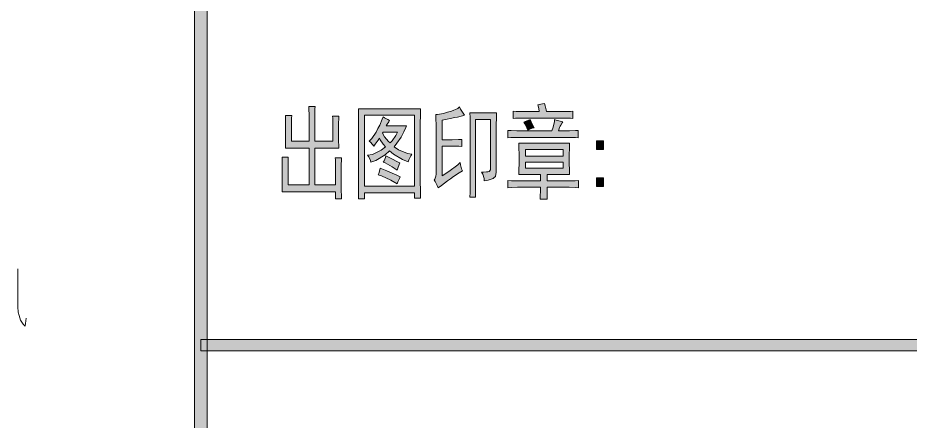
# Model space of a CAD drawing. Header units: millimetres. Extents: x 0 to 414, y 0 to 292.
# Drawn here: x 348.2 to 381.14, y 134.01 to 148.9 of the extents above; entities that cross this region are included whole.
import ezdxf

# ---------------------------------------------------------------- set-up
doc = ezdxf.new("R2010")
doc.units = ezdxf.units.MM

msp = doc.modelspace()

# ---------------------------------------------------------------- hatches: boundary and pattern name
h = msp.add_hatch(color=0)
h.dxf.hatch_style = 2
h.paths.add_polyline_path([(355.194306, 9.846028), (354.721583, 9.846028), (354.721583, 282.620861), (355.194306, 282.620861)])
h = msp.add_hatch(color=0)
h.dxf.hatch_style = 2
h.paths.add_polyline_path([(358.309333, 145.288), (358.302278, 145.19275), (358.29875, 145.012833), (358.29875, 144.931694), (358.29875, 144.342556), (358.951389, 144.342556), (358.951389, 145.213917), (358.951389, 145.316222), (358.947861, 145.524361), (358.940806, 145.626667), (359.173639, 145.626667), (359.170111, 145.538472), (359.163056, 145.330333), (359.163056, 145.213917), (359.163056, 144.342556), (359.829806, 144.342556), (359.829806, 144.889361), (359.829806, 145.005778), (359.82275, 145.199806), (359.815694, 145.273889), (360.048528, 145.273889), (360.045, 145.199806), (360.037944, 144.998722), (360.037944, 144.871722), (360.037944, 144.473083), (360.037944, 144.356667), (360.045, 144.162639), (360.048528, 144.088556), (359.163056, 144.088556), (359.163056, 142.730361), (359.928583, 142.730361), (359.928583, 143.35125), (359.928583, 143.460611), (359.921528, 143.654639), (359.918, 143.735778), (360.150833, 143.735778), (360.143778, 143.654639), (360.14025, 143.467667), (360.14025, 143.365361), (360.14025, 142.698611), (360.14025, 142.550444), (360.143778, 142.307028), (360.150833, 142.211778), (359.928583, 142.211778), (359.928583, 142.476361), (357.953028, 142.476361), (357.960083, 142.568083), (357.963611, 142.77975), (357.963611, 142.90675), (357.963611, 143.35125), (357.963611, 143.474722), (357.960083, 143.675806), (357.953028, 143.749889), (358.185861, 143.749889), (358.182333, 143.675806), (358.175278, 143.474722), (358.175278, 143.35125), (358.175278, 142.730361), (358.951389, 142.730361), (358.951389, 144.088556), (358.0765, 144.088556), (358.080028, 144.162639), (358.087083, 144.349611), (358.087083, 144.458972), (358.087083, 144.917583), (358.087083, 145.012833), (358.080028, 145.199806), (358.0765, 145.288)])
h = msp.add_hatch(color=0)
h.dxf.hatch_style = 2
h.paths.add_polyline_path([(364.609944, 143.245417), (364.497056, 143.178389), (364.278333, 143.037278), (364.168972, 142.959667), (364.063139, 142.882056), (363.837361, 142.712722), (363.720944, 142.624528), (363.682139, 142.705667), (363.604528, 142.853833), (363.565722, 142.920861), (363.593944, 142.942028), (363.63275, 143.047861), (363.643333, 143.129), (363.643333, 144.681222), (363.643333, 144.896417), (363.636278, 145.220972), (363.63275, 145.330333), (363.692722, 145.330333), (363.907917, 145.372667), (364.059611, 145.411472), (364.211306, 145.453806), (364.437083, 145.552583), (364.507639, 145.612556), (364.546444, 145.531417), (364.634639, 145.376194), (364.687556, 145.302111), (364.613472, 145.280944), (364.433556, 145.235083), (364.324194, 145.213917), (364.218361, 145.19275), (363.985528, 145.146889), (363.865583, 145.125722), (363.865583, 144.399), (364.130167, 144.399), (364.236, 144.399), (364.468833, 144.406056), (364.595833, 144.413111), (364.595833, 144.148528), (364.479417, 144.155583), (364.246583, 144.162639), (364.130167, 144.162639), (363.865583, 144.162639), (363.865583, 143.069028), (364.109, 143.231306), (364.440611, 143.474722), (364.528806, 143.555861), (364.542917, 143.474722), (364.581722, 143.3195)])
h = msp.add_hatch(color=0)
h.dxf.hatch_style = 2
h.paths.add_polyline_path([(367.636778, 145.7325), (367.665, 145.647833), (367.703806, 145.503194), (367.714389, 145.436167), (368.367028, 145.436167), (368.444639, 145.436167), (368.606917, 145.443222), (368.688056, 145.450278), (368.688056, 145.182167), (368.606917, 145.19275), (368.451694, 145.199806), (368.377611, 145.199806), (366.860667, 145.199806), (366.758361, 145.199806), (366.571389, 145.19275), (366.483194, 145.182167), (366.483194, 145.450278), (366.592556, 145.443222), (366.776, 145.436167), (366.850083, 145.436167), (367.446278, 145.436167), (367.446278, 145.471444), (367.418056, 145.598444), (367.393361, 145.686639), (367.44275, 145.70075), (367.562694, 145.721917)])
h = msp.add_hatch(color=0)
h.paths.add_polyline_path([(363.068306, 145.538472), (363.06125, 145.355028), (363.054194, 144.945806), (363.054194, 144.727083), (363.054194, 143.143111), (363.054194, 142.913806), (363.06125, 142.46225), (363.068306, 142.24), (362.846056, 142.24), (362.846056, 142.434028), (360.993972, 142.434028), (360.993972, 142.211778), (360.771722, 142.211778), (360.77525, 142.441083), (360.782306, 142.913806), (360.782306, 143.157222), (360.782306, 144.727083), (360.782306, 144.93875), (360.77525, 145.347972), (360.771722, 145.538472)])
h.paths.add_polyline_path([(362.846056, 142.6845), (362.846056, 145.302111), (360.993972, 145.302111), (360.993972, 142.6845)])
h = msp.add_hatch(color=0)
h.dxf.hatch_style = 2
h.paths.add_polyline_path([(365.872889, 145.390306), (365.865833, 145.235083), (365.862306, 144.924639), (365.862306, 144.769417), (365.862306, 143.337139), (365.862306, 143.203083), (365.827028, 143.037278), (365.788222, 143.002), (365.752944, 142.97025), (365.565972, 142.90675), (365.417806, 142.878528), (365.41075, 142.966722), (365.361361, 143.129), (365.319028, 143.203083), (365.389583, 143.203083), (365.506, 143.210139), (365.551861, 143.217194), (365.594194, 143.22425), (365.643583, 143.291278), (365.650639, 143.35125), (365.650639, 145.139833), (365.096778, 145.139833), (365.096778, 142.27175), (364.885111, 142.27175), (364.892167, 142.455194), (364.895694, 142.839722), (364.895694, 143.040806), (364.895694, 144.727083), (364.895694, 144.889361), (364.892167, 145.220972), (364.885111, 145.390306)])
h = msp.add_hatch(color=0)
h.paths.add_polyline_path([(361.925306, 145.108083), (361.890028, 145.06575), (361.830056, 144.9705), (361.801833, 144.917583), (362.546194, 144.917583), (362.5215, 144.850556), (362.450944, 144.688278), (362.401556, 144.593028), (362.352167, 144.497778), (362.196944, 144.268472), (362.091111, 144.134417), (362.256917, 144.021528), (362.585, 143.891), (362.74375, 143.866306), (362.704944, 143.802806), (362.637917, 143.661694), (362.613222, 143.587611), (362.405083, 143.66875), (362.062889, 143.866306), (361.925306, 143.98625), (361.763028, 143.845139), (361.420833, 143.637), (361.237389, 143.5735), (361.21975, 143.637), (361.159778, 143.764), (361.113917, 143.823972), (361.293833, 143.85925), (361.618389, 144.014472), (361.770083, 144.134417), (361.692472, 144.229667), (361.579583, 144.391944), (361.547833, 144.458972), (361.498444, 144.384889), (361.392611, 144.236722), (361.336167, 144.162639), (361.297361, 144.222611), (361.216222, 144.310806), (361.170361, 144.342556), (361.265611, 144.444861), (361.424361, 144.677694), (361.491389, 144.808222), (361.558417, 144.935222), (361.653667, 145.153944), (361.681889, 145.242139), (361.734806, 145.206861), (361.858278, 145.139833)])
h.paths.add_polyline_path([(361.657194, 144.635361), (361.741861, 144.511889), (361.8865, 144.331972), (361.946472, 144.282583), (362.017028, 144.356667), (362.151083, 144.554222), (362.211056, 144.681222), (361.681889, 144.681222)])
h = msp.add_hatch(color=0)
h.dxf.hatch_style = 2
h.paths.add_polyline_path([(368.455222, 144.727083), (368.568111, 144.727083), (368.783306, 144.734139), (368.889139, 144.741194), (368.889139, 144.473083), (368.783306, 144.480139), (368.568111, 144.487194), (368.455222, 144.487194), (366.716028, 144.487194), (366.610194, 144.487194), (366.398528, 144.480139), (366.292694, 144.473083), (366.292694, 144.741194), (366.405583, 144.734139), (366.61725, 144.727083), (366.716028, 144.727083), (367.911944, 144.727083), (367.957806, 144.864667), (368.007194, 145.072806), (368.01425, 145.139833), (368.074222, 145.125722), (368.222389, 145.086917), (368.314111, 145.06575), (368.289417, 145.026944), (368.247083, 144.942278), (368.222389, 144.896417), (368.201222, 144.847028), (368.169472, 144.762361), (368.155361, 144.727083)])
h = msp.add_hatch(color=0)
h.dxf.hatch_style = 2
h.paths.add_polyline_path([(366.881833, 145.051639), (366.931222, 145.072806), (367.047639, 145.118667), (367.114667, 145.139833), (367.146417, 145.06575), (367.2205, 144.917583), (367.259306, 144.8435), (367.192278, 144.822333), (367.075861, 144.776472), (367.026472, 144.755306), (366.987667, 144.836444), (366.913583, 144.984611)])
h = msp.add_hatch(color=0)
h.paths.add_polyline_path([(368.568111, 144.268472), (368.561056, 144.11325), (368.557528, 143.816917), (368.557528, 143.675806), (368.557528, 143.54175), (368.561056, 143.263056), (368.568111, 143.114889), (367.735556, 143.114889), (367.735556, 142.878528), (368.444639, 142.878528), (368.550472, 142.878528), (368.779778, 142.885583), (368.899722, 142.892639), (368.899722, 142.624528), (368.783306, 142.631583), (368.557528, 142.642167), (368.444639, 142.642167), (367.735556, 142.642167), (367.735556, 142.529278), (367.742611, 142.307028), (367.746139, 142.197667), (367.481556, 142.197667), (367.485083, 142.307028), (367.492139, 142.529278), (367.492139, 142.642167), (366.737194, 142.642167), (366.649, 142.642167), (366.42675, 142.631583), (366.292694, 142.624528), (366.292694, 142.892639), (366.423222, 142.885583), (366.638417, 142.878528), (366.726611, 142.878528), (367.492139, 142.878528), (367.492139, 143.114889), (366.694861, 143.114889), (366.698389, 143.263056), (366.705444, 143.548806), (366.705444, 143.689917), (366.705444, 143.831028), (366.698389, 144.120306), (366.694861, 144.268472)])
h.paths.add_polyline_path([(368.324694, 143.792222), (368.324694, 144.032111), (366.938278, 144.032111), (366.938278, 143.792222)])
h.paths.add_polyline_path([(368.324694, 143.35125), (368.324694, 143.5735), (366.938278, 143.5735), (366.938278, 143.35125)])
h = msp.add_hatch(color=0)
h.dxf.hatch_style = 2
h.paths.add_polyline_path([(369.820472, 144.032111), (369.566472, 144.032111), (369.566472, 144.356667), (369.820472, 144.356667)])
h = msp.add_hatch(color=0)
h.dxf.hatch_style = 2
h.paths.add_polyline_path([(361.79125, 143.809861), (361.978222, 143.704028), (362.23575, 143.5735), (362.302778, 143.54175), (362.274556, 143.481778), (362.225167, 143.35125), (362.200472, 143.277167), (362.0135, 143.393583), (361.7595, 143.54175), (361.692472, 143.5735), (361.720694, 143.622889), (361.770083, 143.742833)])
h = msp.add_hatch(color=0)
h.dxf.hatch_style = 2
h.paths.add_polyline_path([(361.579583, 143.35125), (361.823, 143.252472), (362.189889, 143.090194), (362.313361, 143.023167), (362.285139, 142.966722), (362.228694, 142.839722), (362.200472, 142.772694), (361.974694, 142.899694), (361.625444, 143.061972), (361.501972, 143.09725), (361.526667, 143.157222), (361.565472, 143.284222)])
h = msp.add_hatch(color=0)
h.dxf.hatch_style = 2
h.paths.add_polyline_path([(369.820472, 142.670389), (369.566472, 142.670389), (369.566472, 142.994944), (369.820472, 142.994944)])
h = msp.add_hatch(color=0)
h.dxf.hatch_style = 2
h.paths.add_polyline_path([(354.957944, 136.599083), (354.957944, 137.022417), (404.237472, 137.022417), (404.237472, 136.599083)])

# ---------------------------------------------------------------- linework, layer by layer
at = {"color": 0, "lineweight": 0}
for points in [[(355.194306, 9.846028), (354.721583, 9.846028), (354.721583, 282.620861), (355.194306, 282.620861)], [(358.309333, 145.288), (358.302278, 145.19275), (358.29875, 145.012833), (358.29875, 144.931694), (358.29875, 144.342556), (358.951389, 144.342556), (358.951389, 145.213917), (358.951389, 145.316222), (358.947861, 145.524361), (358.940806, 145.626667), (359.173639, 145.626667), (359.170111, 145.538472), (359.163056, 145.330333), (359.163056, 145.213917), (359.163056, 144.342556), (359.829806, 144.342556), (359.829806, 144.889361), (359.829806, 145.005778), (359.82275, 145.199806), (359.815694, 145.273889), (360.048528, 145.273889), (360.045, 145.199806), (360.037944, 144.998722), (360.037944, 144.871722), (360.037944, 144.473083), (360.037944, 144.356667), (360.045, 144.162639), (360.048528, 144.088556), (359.163056, 144.088556), (359.163056, 142.730361), (359.928583, 142.730361), (359.928583, 143.35125), (359.928583, 143.460611), (359.921528, 143.654639), (359.918, 143.735778), (360.150833, 143.735778), (360.143778, 143.654639), (360.14025, 143.467667), (360.14025, 143.365361), (360.14025, 142.698611), (360.14025, 142.550444), (360.143778, 142.307028), (360.150833, 142.211778), (359.928583, 142.211778), (359.928583, 142.476361), (357.953028, 142.476361), (357.960083, 142.568083), (357.963611, 142.77975), (357.963611, 142.90675), (357.963611, 143.35125), (357.963611, 143.474722), (357.960083, 143.675806), (357.953028, 143.749889), (358.185861, 143.749889), (358.182333, 143.675806), (358.175278, 143.474722), (358.175278, 143.35125), (358.175278, 142.730361), (358.951389, 142.730361), (358.951389, 144.088556), (358.0765, 144.088556), (358.080028, 144.162639), (358.087083, 144.349611), (358.087083, 144.458972), (358.087083, 144.917583), (358.087083, 145.012833), (358.080028, 145.199806), (358.0765, 145.288)], [(364.609944, 143.245417), (364.497056, 143.178389), (364.278333, 143.037278), (364.168972, 142.959667), (364.063139, 142.882056), (363.837361, 142.712722), (363.720944, 142.624528), (363.682139, 142.705667), (363.604528, 142.853833), (363.565722, 142.920861), (363.593944, 142.942028), (363.63275, 143.047861), (363.643333, 143.129), (363.643333, 144.681222), (363.643333, 144.896417), (363.636278, 145.220972), (363.63275, 145.330333), (363.692722, 145.330333), (363.907917, 145.372667), (364.059611, 145.411472), (364.211306, 145.453806), (364.437083, 145.552583), (364.507639, 145.612556), (364.546444, 145.531417), (364.634639, 145.376194), (364.687556, 145.302111), (364.613472, 145.280944), (364.433556, 145.235083), (364.324194, 145.213917), (364.218361, 145.19275), (363.985528, 145.146889), (363.865583, 145.125722), (363.865583, 144.399), (364.130167, 144.399), (364.236, 144.399), (364.468833, 144.406056), (364.595833, 144.413111), (364.595833, 144.148528), (364.479417, 144.155583), (364.246583, 144.162639), (364.130167, 144.162639), (363.865583, 144.162639), (363.865583, 143.069028), (364.109, 143.231306), (364.440611, 143.474722), (364.528806, 143.555861), (364.542917, 143.474722), (364.581722, 143.3195)], [(367.636778, 145.7325), (367.665, 145.647833), (367.703806, 145.503194), (367.714389, 145.436167), (368.367028, 145.436167), (368.444639, 145.436167), (368.606917, 145.443222), (368.688056, 145.450278), (368.688056, 145.182167), (368.606917, 145.19275), (368.451694, 145.199806), (368.377611, 145.199806), (366.860667, 145.199806), (366.758361, 145.199806), (366.571389, 145.19275), (366.483194, 145.182167), (366.483194, 145.450278), (366.592556, 145.443222), (366.776, 145.436167), (366.850083, 145.436167), (367.446278, 145.436167), (367.446278, 145.471444), (367.418056, 145.598444), (367.393361, 145.686639), (367.44275, 145.70075), (367.562694, 145.721917)], [(363.068306, 145.538472), (363.06125, 145.355028), (363.054194, 144.945806), (363.054194, 144.727083), (363.054194, 143.143111), (363.054194, 142.913806), (363.06125, 142.46225), (363.068306, 142.24), (362.846056, 142.24), (362.846056, 142.434028), (360.993972, 142.434028), (360.993972, 142.211778), (360.771722, 142.211778), (360.77525, 142.441083), (360.782306, 142.913806), (360.782306, 143.157222), (360.782306, 144.727083), (360.782306, 144.93875), (360.77525, 145.347972), (360.771722, 145.538472)], [(362.846056, 142.6845), (362.846056, 145.302111), (360.993972, 145.302111), (360.993972, 142.6845)], [(365.872889, 145.390306), (365.865833, 145.235083), (365.862306, 144.924639), (365.862306, 144.769417), (365.862306, 143.337139), (365.862306, 143.203083), (365.827028, 143.037278), (365.788222, 143.002), (365.752944, 142.97025), (365.565972, 142.90675), (365.417806, 142.878528), (365.41075, 142.966722), (365.361361, 143.129), (365.319028, 143.203083), (365.389583, 143.203083), (365.506, 143.210139), (365.551861, 143.217194), (365.594194, 143.22425), (365.643583, 143.291278), (365.650639, 143.35125), (365.650639, 145.139833), (365.096778, 145.139833), (365.096778, 142.27175), (364.885111, 142.27175), (364.892167, 142.455194), (364.895694, 142.839722), (364.895694, 143.040806), (364.895694, 144.727083), (364.895694, 144.889361), (364.892167, 145.220972), (364.885111, 145.390306)], [(361.925306, 145.108083), (361.890028, 145.06575), (361.830056, 144.9705), (361.801833, 144.917583), (362.546194, 144.917583), (362.5215, 144.850556), (362.450944, 144.688278), (362.401556, 144.593028), (362.352167, 144.497778), (362.196944, 144.268472), (362.091111, 144.134417), (362.256917, 144.021528), (362.585, 143.891), (362.74375, 143.866306), (362.704944, 143.802806), (362.637917, 143.661694), (362.613222, 143.587611), (362.405083, 143.66875), (362.062889, 143.866306), (361.925306, 143.98625), (361.763028, 143.845139), (361.420833, 143.637), (361.237389, 143.5735), (361.21975, 143.637), (361.159778, 143.764), (361.113917, 143.823972), (361.293833, 143.85925), (361.618389, 144.014472), (361.770083, 144.134417), (361.692472, 144.229667), (361.579583, 144.391944), (361.547833, 144.458972), (361.498444, 144.384889), (361.392611, 144.236722), (361.336167, 144.162639), (361.297361, 144.222611), (361.216222, 144.310806), (361.170361, 144.342556), (361.265611, 144.444861), (361.424361, 144.677694), (361.491389, 144.808222), (361.558417, 144.935222), (361.653667, 145.153944), (361.681889, 145.242139), (361.734806, 145.206861), (361.858278, 145.139833)], [(368.455222, 144.727083), (368.568111, 144.727083), (368.783306, 144.734139), (368.889139, 144.741194), (368.889139, 144.473083), (368.783306, 144.480139), (368.568111, 144.487194), (368.455222, 144.487194), (366.716028, 144.487194), (366.610194, 144.487194), (366.398528, 144.480139), (366.292694, 144.473083), (366.292694, 144.741194), (366.405583, 144.734139), (366.61725, 144.727083), (366.716028, 144.727083), (367.911944, 144.727083), (367.957806, 144.864667), (368.007194, 145.072806), (368.01425, 145.139833), (368.074222, 145.125722), (368.222389, 145.086917), (368.314111, 145.06575), (368.289417, 145.026944), (368.247083, 144.942278), (368.222389, 144.896417), (368.201222, 144.847028), (368.169472, 144.762361), (368.155361, 144.727083)], [(366.881833, 145.051639), (366.931222, 145.072806), (367.047639, 145.118667), (367.114667, 145.139833), (367.146417, 145.06575), (367.2205, 144.917583), (367.259306, 144.8435), (367.192278, 144.822333), (367.075861, 144.776472), (367.026472, 144.755306), (366.987667, 144.836444), (366.913583, 144.984611)], [(361.657194, 144.635361), (361.741861, 144.511889), (361.8865, 144.331972), (361.946472, 144.282583), (362.017028, 144.356667), (362.151083, 144.554222), (362.211056, 144.681222), (361.681889, 144.681222)], [(368.568111, 144.268472), (368.561056, 144.11325), (368.557528, 143.816917), (368.557528, 143.675806), (368.557528, 143.54175), (368.561056, 143.263056), (368.568111, 143.114889), (367.735556, 143.114889), (367.735556, 142.878528), (368.444639, 142.878528), (368.550472, 142.878528), (368.779778, 142.885583), (368.899722, 142.892639), (368.899722, 142.624528), (368.783306, 142.631583), (368.557528, 142.642167), (368.444639, 142.642167), (367.735556, 142.642167), (367.735556, 142.529278), (367.742611, 142.307028), (367.746139, 142.197667), (367.481556, 142.197667), (367.485083, 142.307028), (367.492139, 142.529278), (367.492139, 142.642167), (366.737194, 142.642167), (366.649, 142.642167), (366.42675, 142.631583), (366.292694, 142.624528), (366.292694, 142.892639), (366.423222, 142.885583), (366.638417, 142.878528), (366.726611, 142.878528), (367.492139, 142.878528), (367.492139, 143.114889), (366.694861, 143.114889), (366.698389, 143.263056), (366.705444, 143.548806), (366.705444, 143.689917), (366.705444, 143.831028), (366.698389, 144.120306), (366.694861, 144.268472)], [(369.820472, 144.032111), (369.566472, 144.032111), (369.566472, 144.356667), (369.820472, 144.356667)], [(368.324694, 143.792222), (368.324694, 144.032111), (366.938278, 144.032111), (366.938278, 143.792222)], [(361.79125, 143.809861), (361.978222, 143.704028), (362.23575, 143.5735), (362.302778, 143.54175), (362.274556, 143.481778), (362.225167, 143.35125), (362.200472, 143.277167), (362.0135, 143.393583), (361.7595, 143.54175), (361.692472, 143.5735), (361.720694, 143.622889), (361.770083, 143.742833)], [(361.579583, 143.35125), (361.823, 143.252472), (362.189889, 143.090194), (362.313361, 143.023167), (362.285139, 142.966722), (362.228694, 142.839722), (362.200472, 142.772694), (361.974694, 142.899694), (361.625444, 143.061972), (361.501972, 143.09725), (361.526667, 143.157222), (361.565472, 143.284222)], [(368.324694, 143.35125), (368.324694, 143.5735), (366.938278, 143.5735), (366.938278, 143.35125)], [(369.820472, 142.670389), (369.566472, 142.670389), (369.566472, 142.994944), (369.820472, 142.994944)], [(354.957944, 136.599083), (354.957944, 137.022417), (404.237472, 137.022417), (404.237472, 136.599083)]]:
    msp.add_lwpolyline(points, close=True, dxfattribs=at)
msp.add_lwpolyline([(348.20225, 139.632972), (348.20225, 138.228917), (348.219889, 138.031361), (348.255167, 137.907889), (348.304556, 137.735028), (348.39275, 137.586861), (348.477417, 137.512778), (348.512694, 137.809111)], dxfattribs=at)

doc.saveas('drawing.dxf')
